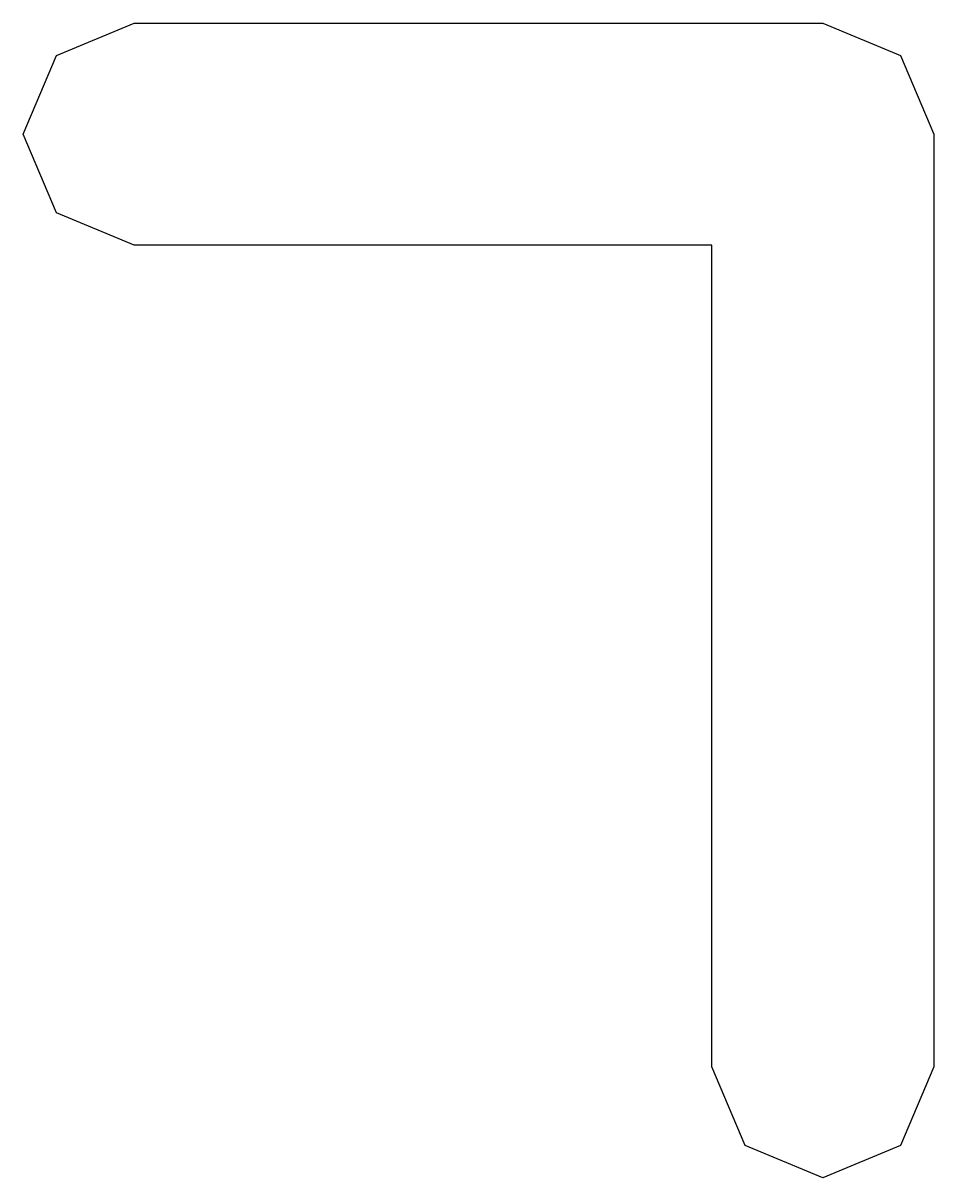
# Model space of a CAD drawing. Extents: x 83.4 to 116.6, y -116.6 to -83.4.
# Drawn here: x 106.64 to 107.05, y -89.875 to -89.355 of the extents above; entities that cross this region are included whole.
import ezdxf

# ---------------------------------------------------------------- set-up
doc = ezdxf.new("R2010")
doc.units = 0
doc.layers.add('BLACK', color=7, linetype='CONTINUOUS')

msp = doc.modelspace()

# ---------------------------------------------------------------- linework, layer by layer
at = {"layer": 'BLACK', "linetype": 'CONTINUOUS'}
for p, q in [((106.655, -89.3696), (106.69, -89.355)), ((106.69, -89.355), (107, -89.355)), ((107, -89.355), (107.035, -89.3696)), ((106.64, -89.405), (106.655, -89.3696)), ((107.035, -89.3696), (107.05, -89.405)), ((106.655, -89.4404), (106.64, -89.405)), ((107.05, -89.405), (107.05, -89.825)), ((106.69, -89.455), (106.655, -89.4404)), ((106.95, -89.455), (106.69, -89.455)), ((106.95, -89.825), (106.95, -89.455)), ((106.965, -89.8604), (106.95, -89.825)), ((107.05, -89.825), (107.035, -89.8604)), ((107, -89.875), (106.965, -89.8604)), ((107.035, -89.8604), (107, -89.875))]:
    msp.add_line(p, q, dxfattribs=at)

doc.saveas('drawing.dxf')
